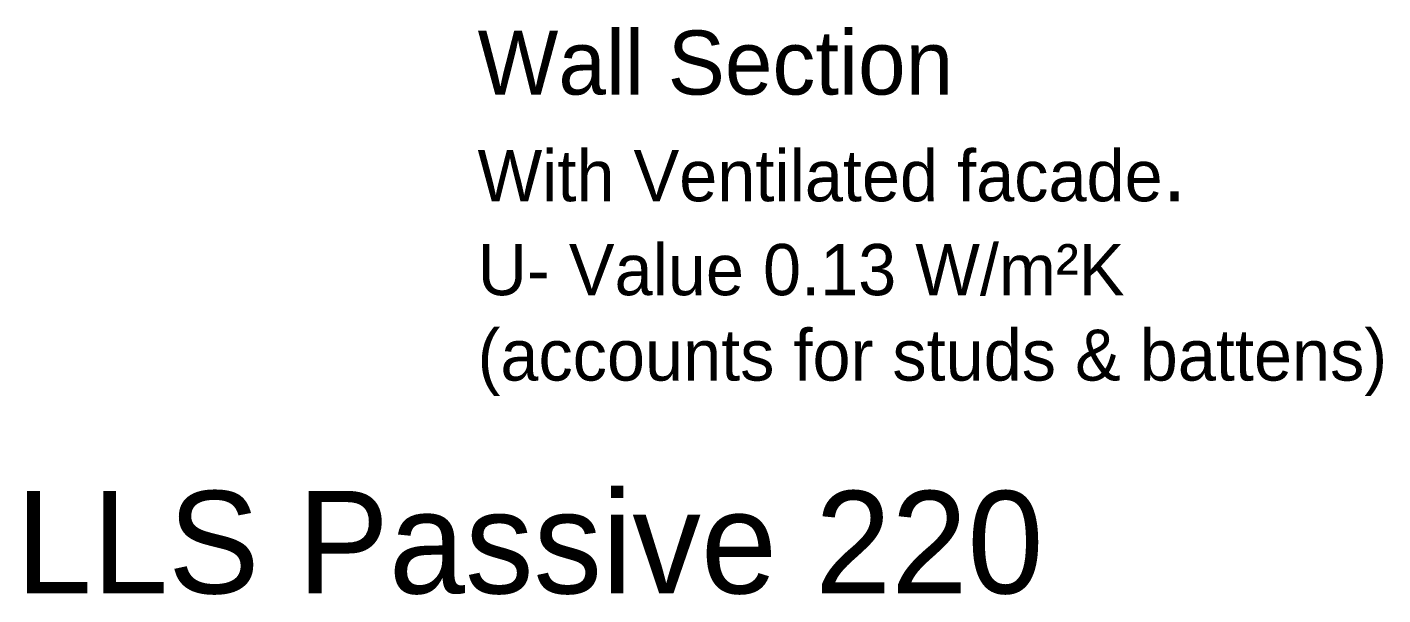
# Model space of a CAD drawing. Header units: millimetres. Extents: x -1562 to 49121, y -21091 to 0.
# Drawn here: x 39659 to 40719, y -7614 to -7170 of the extents above; entities that cross this region are included whole.
import ezdxf

# ---------------------------------------------------------------- set-up
doc = ezdxf.new("R2010")
doc.units = ezdxf.units.MM
doc.header["$MEASUREMENT"] = 0
doc.layers.add('A00002 Title Text', color=2, linetype='Continuous')
doc.styles.add('GENERATED_STYLE_2', font='GOTHIC.TTF')

msp = doc.modelspace()

# ---------------------------------------------------------------- texts
at = {"layer": 'A00002 Title Text', "color": 1, "linetype": 'Continuous', "lineweight": 18, "insert": (40011.42612699627, -7172.93416739443, 8.516275899744754e-09), "char_height": 40.00000000000001, "width": 1225.794194524758, "attachment_point": 1, "style": 'GENERATED_STYLE_2'}
msp.add_mtext('{\\H1.25x;Wall Section \\P\\H0.8x;With Ventilated facade\\H1.25x;. }\\PU- Value 0.13 W/m²K \\P(accounts for studs & battens)', dxfattribs=at)
at = {"layer": 'A00002 Title Text', "color": 6, "linetype": 'Continuous', "lineweight": 18, "insert": (39650.71521162002, -7573.090619301158), "char_height": 80, "width": 1332.321584898193, "attachment_point": 4, "line_spacing_factor": 0.9761192571927967, "style": 'GENERATED_STYLE_2'}
msp.add_mtext('LLS Passive 220', dxfattribs=at)

doc.saveas('drawing.dxf')
